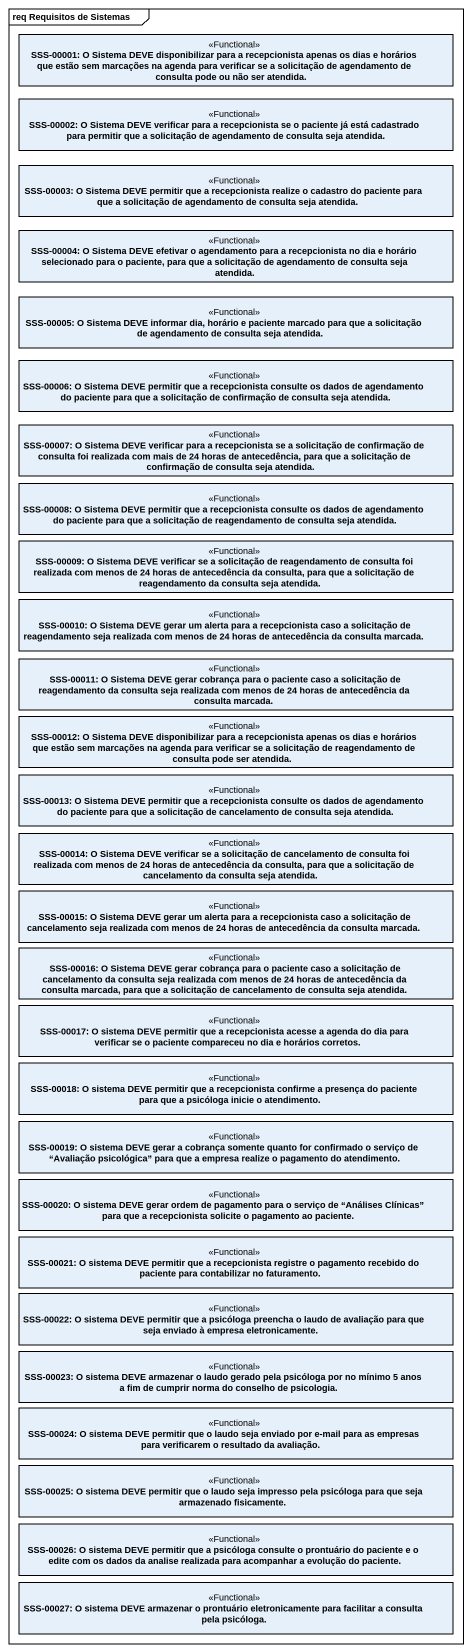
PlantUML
@startuml
mainframe req Requisitos de Sistemas
hide circle
hide empty members
class "SSS-00001: O Sistema DEVE disponibilizar para a recepcionista apenas os dias e horários que estão sem marcações na agenda para verificar se a solicitação de agendamento de consulta pode ou não ser atendida." as SSS_00001_O_Sistema_DEVE <<Functional>>
class "SSS-00002: O Sistema DEVE verificar para a recepcionista se o paciente já está cadastrado para permitir que a solicitação de agendamento de consulta seja atendida." as SSS_00002_O_Sistema_DEVE <<Functional>>
class "SSS-00003: O Sistema DEVE permitir que a recepcionista realize o cadastro do paciente para que a solicitação de agendamento de consulta seja atendida." as SSS_00003_O_Sistema_DEVE <<Functional>>
class "SSS-00004: O Sistema DEVE efetivar o agendamento para a recepcionista no dia e horário selecionado para o paciente, para que a solicitação de agendamento de consulta seja atendida." as SSS_00004_O_Sistema_DEVE <<Functional>>
class "SSS-00005: O Sistema DEVE informar dia, horário e paciente marcado para que a solicitação de agendamento de consulta seja atendida." as SSS_00005_O_Sistema_DEVE <<Functional>>
class "SSS-00006: O Sistema DEVE permitir que a recepcionista consulte os dados de agendamento do paciente para que a solicitação de confirmação de consulta seja atendida." as SSS_00006_O_Sistema_DEVE <<Functional>>
class "SSS-00007: O Sistema DEVE verificar para a recepcionista se a solicitação de confirmação de consulta foi realizada com mais de 24 horas de antecedência, para que a solicitação de confirmação de consulta seja atendida." as SSS_00007_O_Sistema_DEVE <<Functional>>
class "SSS-00008: O Sistema DEVE permitir que a recepcionista consulte os dados de agendamento do paciente para que a solicitação de reagendamento de consulta seja atendida." as SSS_00008_O_Sistema_DEVE <<Functional>>
class "SSS-00009: O Sistema DEVE verificar se a solicitação de reagendamento de consulta foi realizada com menos de 24 horas de antecedência da consulta, para que a solicitação de reagendamento da consulta seja atendida." as SSS_00009_O_Sistema_DEVE <<Functional>>
class "SSS-00010: O Sistema DEVE gerar um alerta para a recepcionista caso a solicitação de reagendamento seja realizada com menos de 24 horas de antecedência da consulta marcada." as SSS_00010_O_Sistema_DEVE <<Functional>>
class "SSS-00011: O Sistema DEVE gerar cobrança para o paciente caso a solicitação de reagendamento da consulta seja realizada com menos de 24 horas de antecedência da consulta marcada." as SSS_00011_O_Sistema_DEVE <<Functional>>
class "SSS-00012: O Sistema DEVE disponibilizar para a recepcionista apenas os dias e horários que estão sem marcações na agenda para verificar se a solicitação de reagendamento de consulta pode ser atendida." as SSS_00012_O_Sistema_DEVE <<Functional>>
class "SSS-00013: O Sistema DEVE permitir que a recepcionista consulte os dados de agendamento do paciente para que a solicitação de cancelamento de consulta seja atendida." as SSS_00013_O_Sistema_DEVE <<Functional>>
class "SSS-00014: O Sistema DEVE verificar se a solicitação de cancelamento de consulta foi realizada com menos de 24 horas de antecedência da consulta, para que a solicitação de cancelamento da consulta seja atendida." as SSS_00014_O_Sistema_DEVE <<Functional>>
class "SSS-00015: O Sistema DEVE gerar um alerta para a recepcionista caso a solicitação de cancelamento seja realizada com menos de 24 horas de antecedência da consulta marcada." as SSS_00015_O_Sistema_DEVE <<Functional>>
class "SSS-00016: O Sistema DEVE gerar cobrança para o paciente caso a solicitação de cancelamento da consulta seja realizada com menos de 24 horas de antecedência da consulta marcada, para que a solicitação de cancelamento de consulta seja atendida." as SSS_00016_O_Sistema_DEVE <<Functional>>
class "SSS-00017: O sistema DEVE permitir que a recepcionista acesse a agenda do dia para verificar se o paciente compareceu no dia e horários corretos." as SSS_00017_O_sistema_DEVE <<Functional>>
class "SSS-00018: O sistema DEVE permitir que a recepcionista confirme a presença do paciente para que a psicóloga inicie o atendimento." as SSS_00018_O_sistema_DEVE <<Functional>>
class "SSS-00019: O sistema DEVE gerar a cobrança somente quanto for confirmado o serviço de “Avaliação psicológica” para que a empresa realize o pagamento do atendimento." as SSS_00019_O_sistema_DEVE <<Functional>>
class "SSS-00020: O sistema DEVE gerar ordem de pagamento para o serviço de “Análises Clínicas” para que a recepcionista solicite o pagamento ao paciente." as SSS_00020_O_sistema_DEVE <<Functional>>
class "SSS-00021: O sistema DEVE permitir que a recepcionista registre o pagamento recebido do paciente para contabilizar no faturamento." as SSS_00021_O_sistema_DEVE <<Functional>>
class "SSS-00022: O sistema DEVE permitir que a psicóloga preencha o laudo de avaliação para que seja enviado à empresa eletronicamente." as SSS_00022_O_sistema_DEVE <<Functional>>
class "SSS-00023: O sistema DEVE armazenar o laudo gerado pela psicóloga por no mínimo 5 anos a fim de cumprir norma do conselho de psicologia." as SSS_00023_O_sistema_DEVE <<Functional>>
class "SSS-00024: O sistema DEVE permitir que o laudo seja enviado por e-mail para as empresas para verificarem o resultado da avaliação." as SSS_00024_O_sistema_DEVE <<Functional>>
class "SSS-00025: O sistema DEVE permitir que o laudo seja impresso pela psicóloga para que seja armazenado fisicamente." as SSS_00025_O_sistema_DEVE <<Functional>>
class "SSS-00026: O sistema DEVE permitir que a psicóloga consulte o prontuário do paciente e o edite com os dados da analise realizada para acompanhar a evolução do paciente." as SSS_00026_O_sistema_DEVE <<Functional>>
class "SSS-00027: O sistema DEVE armazenar o prontuário eletronicamente para facilitar a consulta pela psicóloga." as SSS_00027_O_sistema_DEVE <<Functional>>
@enduml
